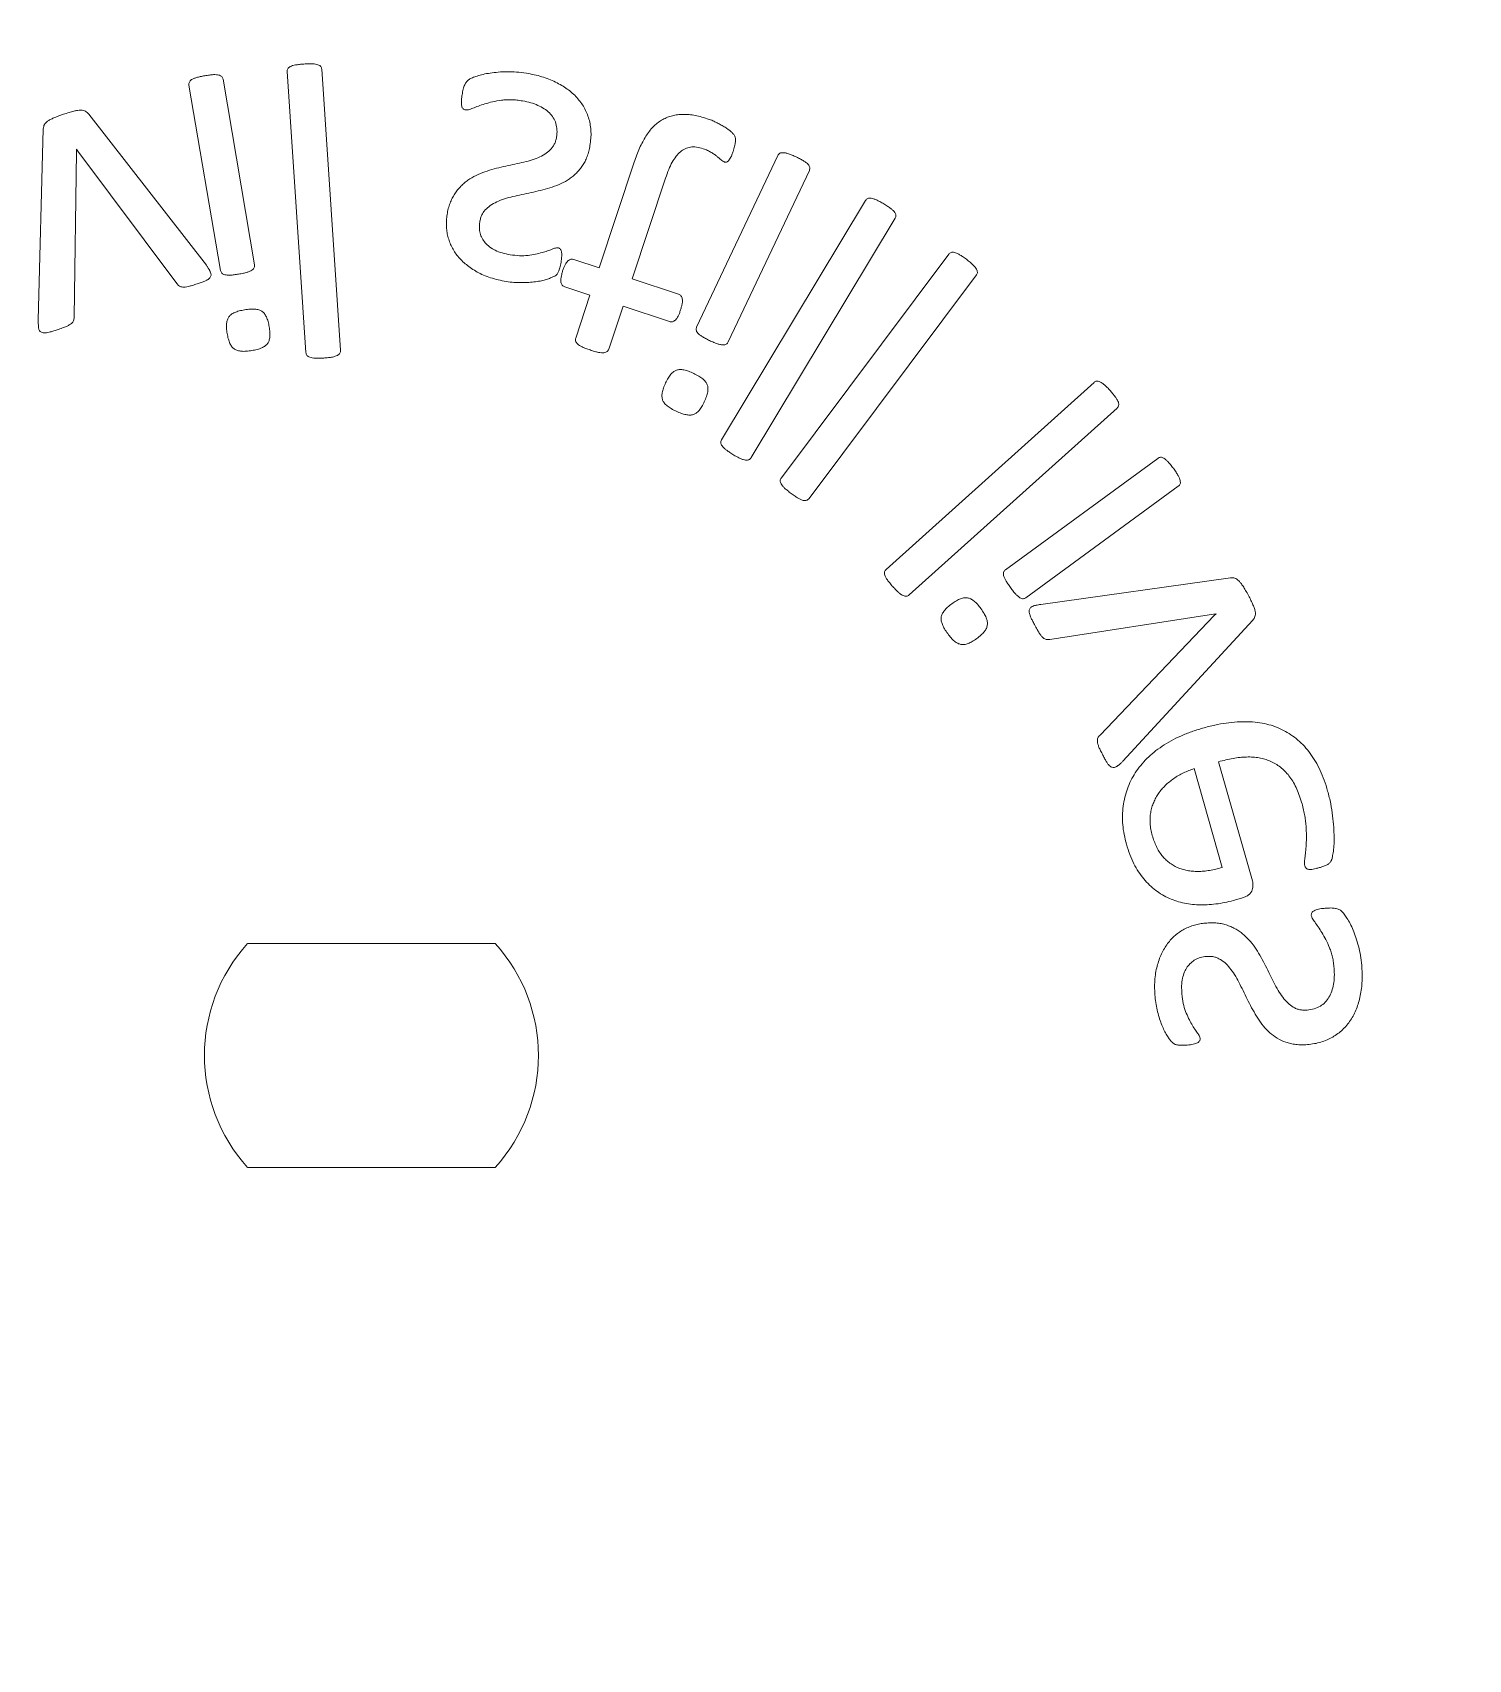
# Model space of a CAD drawing. Header units: inches. Extents: x 0 to 26.9, y 0 to 19.8.
# Drawn here: x 14.064 to 15.057, y 9.8 to 10.926 of the extents above; entities that cross this region are included whole.
import ezdxf

# ---------------------------------------------------------------- set-up
doc = ezdxf.new("R2010")
doc.units = ezdxf.units.IN
doc.header["$MEASUREMENT"] = 0

msp = doc.modelspace()

# ---------------------------------------------------------------- linework, layer by layer
at = {"color": 1, "linetype": 'Continuous', "lineweight": 15}
for p, q in [((14.2402, 10.8988), (14.2532, 10.7045)), ((14.2772, 10.7061), (14.2642, 10.9004)), ((14.1723, 10.8895), (14.1942, 10.7611)), ((14.2177, 10.7651), (14.1959, 10.8935)), ((14.1843, 10.7649), (14.1029, 10.8694)), ((14.0715, 10.8592), (14.068, 10.7267)), ((14.0929, 10.7289), (14.0944, 10.8433)), ((14.0944, 10.8433), (14.0944, 10.8452)), ((14.0944, 10.8452), (14.0953, 10.8437)), ((14.0953, 10.8437), (14.1639, 10.7522)), ((14.5797, 10.8407), (14.5235, 10.722)), ((14.4802, 10.836), (14.456, 10.763)), ((14.5453, 10.7117), (14.6015, 10.8304)), ((14.4789, 10.7555), (14.502, 10.8251)), ((14.6404, 10.8096), (14.5408, 10.6439)), ((14.5612, 10.6317), (14.6609, 10.7973)), ((14.6979, 10.7724), (14.5821, 10.6177)), ((14.456, 10.763), (14.4386, 10.7688)), ((14.4324, 10.7498), (14.4497, 10.744)), ((14.511, 10.7449), (14.4789, 10.7555)), ((14.6013, 10.6034), (14.717, 10.7581)), ((14.4497, 10.744), (14.4399, 10.7144)), ((14.4628, 10.7068), (14.4726, 10.7365)), ((14.4726, 10.7365), (14.5047, 10.7259)), ((14.7984, 10.6837), (14.6546, 10.5544)), ((14.6706, 10.5367), (14.8144, 10.666)), ((14.8426, 10.6312), (14.7371, 10.5541)), ((14.7513, 10.5348), (14.8567, 10.6119)), ((14.8929, 10.5485), (14.7616, 10.5301)), ((14.7679, 10.5059), (14.881, 10.5233)), ((14.8815, 10.5224), (14.8026, 10.4397)), ((14.8184, 10.4216), (14.9082, 10.5193)), ((14.881, 10.5233), (14.8828, 10.5236)), ((14.8828, 10.5236), (14.8815, 10.5224)), ((14.8676, 10.4165), (14.887, 10.3482)), ((14.908, 10.3388), (14.8845, 10.4213)), ((14.8963, 10.3257), (14.9005, 10.3269))]:
    msp.add_line(p, q, dxfattribs=at)
at = {"color": 7, "linetype": 'Continuous', "lineweight": 15}
for p, q in [((14.2129, 10.2956), (14.3842, 10.2956)), ((14.2129, 10.1406), (14.3842, 10.1406))]:
    msp.add_line(p, q, dxfattribs=at)
msp.add_circle((14.2985, 10.2181), 1.05, dxfattribs=at)
for start, end in [(137.856, 222.144), (317.856, 42.144)]:
    msp.add_arc((14.2985, 10.2181), 0.1155, start, end, dxfattribs=at)
at = {"color": 1, "linetype": 'Continuous', "lineweight": 15}
for points, knots in [([(14.1959, 10.8935), (14.1958, 10.8939), (14.1956, 10.8945), (14.195, 10.8954), (14.194, 10.896), (14.1928, 10.8965), (14.1911, 10.8967), (14.189, 10.8967), (14.1863, 10.8964), (14.1843, 10.8961), (14.1832, 10.8959)], [0, 0, 0, 0, 0.076287, 0.145816, 0.222042, 0.313003, 0.430302, 0.5788, 0.767372, 1, 1, 1, 1]), ([(14.2518, 10.904), (14.2508, 10.9039), (14.2488, 10.9038), (14.2462, 10.9034), (14.2441, 10.903), (14.2425, 10.9023), (14.2413, 10.9016), (14.2406, 10.9008), (14.2402, 10.8998), (14.2402, 10.8991), (14.2402, 10.8988)], [0, 0, 0, 0, 0.22723, 0.414412, 0.565251, 0.685811, 0.780527, 0.854417, 0.921777, 1, 1, 1, 1]), ([(14.2642, 10.9004), (14.2641, 10.9007), (14.264, 10.9014), (14.2635, 10.9023), (14.2627, 10.9031), (14.2614, 10.9036), (14.2598, 10.904), (14.2577, 10.9042), (14.255, 10.9042), (14.2529, 10.9041), (14.2518, 10.904)], [0, 0, 0, 0, 0.0761587, 0.1443989, 0.2198276, 0.3099603, 0.4283895, 0.5749686, 0.765214, 1, 1, 1, 1]), ([(14.4057, 10.8977), (14.4034, 10.898), (14.399, 10.8986), (14.3925, 10.8987), (14.3864, 10.8985), (14.3808, 10.8978), (14.376, 10.897), (14.3719, 10.8958), (14.3686, 10.8947), (14.3661, 10.8935), (14.3642, 10.8918), (14.3629, 10.8895), (14.3619, 10.8864), (14.3615, 10.8841), (14.3612, 10.8827)], [0, 0, 0, 0, 0.130322, 0.25572, 0.372858, 0.479527, 0.573779, 0.655437, 0.721579, 0.771601, 0.815054, 0.862956, 0.922171, 1, 1, 1, 1]), ([(14.4497, 10.8476), (14.4499, 10.8493), (14.4504, 10.8524), (14.4505, 10.8571), (14.45, 10.8616), (14.4491, 10.866), (14.4476, 10.87), (14.4458, 10.8739), (14.4434, 10.8775), (14.4407, 10.8808), (14.4375, 10.884), (14.434, 10.8868), (14.4301, 10.8893), (14.4258, 10.8916), (14.4212, 10.8936), (14.4163, 10.8953), (14.4111, 10.8967), (14.4075, 10.8973), (14.4057, 10.8977)], [0, 0, 0, 0, 0.065073, 0.127594, 0.187346, 0.24572, 0.303263, 0.359994, 0.416283, 0.473681, 0.532366, 0.592189, 0.653757, 0.718192, 0.785478, 0.854239, 0.926011, 1, 1, 1, 1]), ([(14.1832, 10.8959), (14.1822, 10.8957), (14.1803, 10.8954), (14.1778, 10.8947), (14.1757, 10.8941), (14.1742, 10.8933), (14.1731, 10.8925), (14.1725, 10.8916), (14.1722, 10.8906), (14.1723, 10.8899), (14.1723, 10.8895)], [0, 0, 0, 0, 0.227992, 0.413933, 0.565261, 0.684071, 0.778807, 0.851694, 0.922792, 1, 1, 1, 1]), ([(14.3612, 10.8827), (14.3611, 10.8819), (14.3609, 10.8803), (14.3608, 10.8782), (14.3607, 10.8764), (14.3609, 10.875), (14.3613, 10.8738), (14.3619, 10.873), (14.3627, 10.8725), (14.3633, 10.8723), (14.3636, 10.8723)], [0, 0, 0, 0, 0.218318, 0.398639, 0.54427, 0.662659, 0.75839, 0.841868, 0.920144, 1, 1, 1, 1]), ([(14.3636, 10.8723), (14.3639, 10.8723), (14.3646, 10.8722), (14.3658, 10.8724), (14.3672, 10.8729), (14.3694, 10.8737), (14.3727, 10.8751), (14.3772, 10.8765), (14.3825, 10.878), (14.3875, 10.8789), (14.3919, 10.8793), (14.3954, 10.8794), (14.3992, 10.8791), (14.4017, 10.8787), (14.4031, 10.8785)], [0, 0, 0, 0, 0.022231, 0.051292, 0.086442, 0.128843, 0.229313, 0.34792, 0.483754, 0.637637, 0.720552, 0.808786, 0.901236, 1, 1, 1, 1]), ([(14.4031, 10.8785), (14.405, 10.8782), (14.4086, 10.8774), (14.4136, 10.8756), (14.418, 10.8733), (14.4217, 10.8704), (14.4245, 10.8669), (14.4263, 10.8629), (14.4271, 10.8582), (14.4268, 10.8551), (14.4266, 10.8534)], [0, 0, 0, 0, 0.14926, 0.286675, 0.412527, 0.530652, 0.642216, 0.753499, 0.870476, 1, 1, 1, 1]), ([(14.0855, 10.8693), (14.0843, 10.8689), (14.082, 10.8681), (14.0789, 10.8668), (14.0765, 10.8657), (14.0746, 10.8645), (14.0732, 10.8634), (14.0722, 10.8621), (14.0717, 10.8607), (14.0716, 10.8597), (14.0715, 10.8592)], [0, 0, 0, 0, 0.218642, 0.394836, 0.54009, 0.657635, 0.753972, 0.835488, 0.915474, 1, 1, 1, 1]), ([(14.1029, 10.8694), (14.1025, 10.8698), (14.1019, 10.8706), (14.1006, 10.8715), (14.0991, 10.872), (14.0973, 10.8721), (14.095, 10.872), (14.0924, 10.8713), (14.0891, 10.8704), (14.0868, 10.8697), (14.0855, 10.8693)], [0, 0, 0, 0, 0.086313, 0.164069, 0.245772, 0.341116, 0.460845, 0.6052, 0.78437, 1, 1, 1, 1]), ([(14.5307, 10.8662), (14.5291, 10.8667), (14.5261, 10.8676), (14.5216, 10.8687), (14.5173, 10.8691), (14.5132, 10.8692), (14.5094, 10.8689), (14.5058, 10.8681), (14.5024, 10.8669), (14.4992, 10.8652), (14.4961, 10.8631), (14.4933, 10.8606), (14.4907, 10.8575), (14.4883, 10.854), (14.4861, 10.8501), (14.4839, 10.8458), (14.482, 10.841), (14.4808, 10.8377), (14.4802, 10.836)], [0, 0, 0, 0, 0.072872, 0.140267, 0.203211, 0.262201, 0.318216, 0.372024, 0.425373, 0.478013, 0.531437, 0.586905, 0.645285, 0.707323, 0.772935, 0.843678, 0.919334, 1, 1, 1, 1]), ([(14.5487, 10.8436), (14.5491, 10.8448), (14.5498, 10.847), (14.5503, 10.8499), (14.5504, 10.8523), (14.5499, 10.8542), (14.5487, 10.8559), (14.5471, 10.8574), (14.545, 10.8591), (14.5425, 10.8607), (14.5398, 10.8622), (14.5369, 10.8637), (14.5339, 10.8651), (14.5318, 10.8659), (14.5307, 10.8662)], [0, 0, 0, 0, 0.113045, 0.200349, 0.268738, 0.321561, 0.375633, 0.444021, 0.52322, 0.610216, 0.704062, 0.801181, 0.900275, 1, 1, 1, 1]), ([(14.4266, 10.8534), (14.4264, 10.8525), (14.426, 10.8508), (14.4251, 10.8485), (14.4238, 10.8464), (14.4217, 10.844), (14.4184, 10.8414), (14.4136, 10.839), (14.4083, 10.8372), (14.4024, 10.8357), (14.3962, 10.8345), (14.3898, 10.8331), (14.3834, 10.8315), (14.377, 10.8295), (14.3709, 10.8271), (14.3661, 10.8243), (14.3627, 10.8217), (14.3603, 10.8195), (14.3581, 10.8169), (14.3561, 10.8142), (14.3543, 10.8111), (14.3528, 10.8077), (14.3516, 10.8039), (14.3511, 10.8012), (14.3509, 10.7998)], [0, 0, 0, 0, 0.026867, 0.051917, 0.075777, 0.099566, 0.148497, 0.201268, 0.257787, 0.318561, 0.382178, 0.447792, 0.514914, 0.581603, 0.647944, 0.712787, 0.745445, 0.777872, 0.811352, 0.845317, 0.880507, 0.917723, 0.957414, 1, 1, 1, 1]), ([(14.3734, 10.7947), (14.3736, 10.7956), (14.374, 10.7974), (14.3749, 10.7998), (14.3762, 10.8019), (14.3784, 10.8044), (14.3818, 10.8069), (14.3865, 10.8094), (14.392, 10.8113), (14.3979, 10.8127), (14.4042, 10.814), (14.4107, 10.8154), (14.4172, 10.817), (14.4236, 10.8188), (14.4298, 10.8212), (14.4346, 10.8238), (14.438, 10.8264), (14.4404, 10.8286), (14.4426, 10.831), (14.4446, 10.8337), (14.4464, 10.8367), (14.4478, 10.84), (14.449, 10.8437), (14.4495, 10.8463), (14.4497, 10.8476)], [0, 0, 0, 0, 0.027704, 0.0531468, 0.0779238, 0.1016945, 0.1511829, 0.2042239, 0.2615709, 0.3236164, 0.3883648, 0.4546652, 0.5215027, 0.5889406, 0.6556028, 0.7203139, 0.752233, 0.7842568, 0.8170797, 0.8501983, 0.8845152, 0.9208435, 0.9592109, 1, 1, 1, 1]), ([(14.502, 10.8251), (14.5027, 10.8271), (14.504, 10.8309), (14.5064, 10.836), (14.5091, 10.8401), (14.512, 10.8433), (14.5154, 10.8456), (14.5193, 10.8467), (14.5236, 10.8467), (14.5265, 10.8458), (14.5281, 10.8454)], [0, 0, 0, 0, 0.1681095, 0.3162348, 0.444943, 0.5569878, 0.6598965, 0.7620482, 0.8726052, 1, 1, 1, 1]), ([(14.5281, 10.8454), (14.5291, 10.845), (14.531, 10.8444), (14.5335, 10.8429), (14.5357, 10.8415), (14.5375, 10.8401), (14.5391, 10.8389), (14.5404, 10.8377), (14.5415, 10.8367), (14.5424, 10.8364), (14.5428, 10.8362)], [0, 0, 0, 0, 0.182451, 0.34721, 0.495948, 0.627041, 0.7434, 0.842616, 0.92675, 1, 1, 1, 1]), ([(14.5428, 10.8362), (14.543, 10.8362), (14.5435, 10.836), (14.5442, 10.8361), (14.5449, 10.8365), (14.5457, 10.8372), (14.5463, 10.8382), (14.5472, 10.8396), (14.548, 10.8414), (14.5485, 10.8428), (14.5487, 10.8436)], [0, 0, 0, 0, 0.068545, 0.139064, 0.21314, 0.305735, 0.425895, 0.575888, 0.766778, 1, 1, 1, 1]), ([(14.5924, 10.8397), (14.5914, 10.8401), (14.5897, 10.841), (14.5872, 10.8419), (14.5851, 10.8425), (14.5834, 10.8427), (14.5821, 10.8427), (14.581, 10.8423), (14.5802, 10.8416), (14.5799, 10.841), (14.5797, 10.8407)], [0, 0, 0, 0, 0.228484, 0.416324, 0.565697, 0.686915, 0.778693, 0.852243, 0.922606, 1, 1, 1, 1]), ([(14.6015, 10.8304), (14.6016, 10.8307), (14.6019, 10.8314), (14.6019, 10.8325), (14.6014, 10.8335), (14.6006, 10.8346), (14.5994, 10.8358), (14.5975, 10.837), (14.5952, 10.8383), (14.5934, 10.8392), (14.5924, 10.8397)], [0, 0, 0, 0, 0.077279, 0.14624, 0.222745, 0.313671, 0.432578, 0.580885, 0.76848, 1, 1, 1, 1]), ([(14.6529, 10.8073), (14.652, 10.8078), (14.6504, 10.8088), (14.648, 10.81), (14.646, 10.8108), (14.6443, 10.8112), (14.643, 10.8114), (14.6419, 10.811), (14.641, 10.8104), (14.6406, 10.8099), (14.6404, 10.8096)], [0, 0, 0, 0, 0.229063, 0.413897, 0.564051, 0.685907, 0.779614, 0.854864, 0.923017, 1, 1, 1, 1]), ([(14.6609, 10.7973), (14.661, 10.7976), (14.6614, 10.7982), (14.6614, 10.7993), (14.6612, 10.8004), (14.6605, 10.8015), (14.6594, 10.8028), (14.6577, 10.8041), (14.6556, 10.8057), (14.6539, 10.8067), (14.6529, 10.8073)], [0, 0, 0, 0, 0.076588, 0.145431, 0.224964, 0.313859, 0.430513, 0.57899, 0.766691, 1, 1, 1, 1]), ([(14.3509, 10.7998), (14.3507, 10.7985), (14.3504, 10.796), (14.3503, 10.7922), (14.3506, 10.7884), (14.3514, 10.7846), (14.3525, 10.781), (14.354, 10.7775), (14.3559, 10.7741), (14.3583, 10.7709), (14.361, 10.7679), (14.3642, 10.7651), (14.3678, 10.7625), (14.3717, 10.76), (14.3761, 10.7579), (14.381, 10.7561), (14.3863, 10.7546), (14.3899, 10.7539), (14.3919, 10.7536)], [0, 0, 0, 0, 0.0553782, 0.109656, 0.1645291, 0.2196798, 0.2749111, 0.3295016, 0.3854322, 0.442543, 0.5010124, 0.5617653, 0.6256853, 0.692666, 0.7628579, 0.8375241, 0.916001, 1, 1, 1, 1]), ([(14.3946, 10.7721), (14.3927, 10.7724), (14.3891, 10.7731), (14.3843, 10.775), (14.3803, 10.7773), (14.3772, 10.7801), (14.3749, 10.7834), (14.3736, 10.787), (14.373, 10.7908), (14.3733, 10.7934), (14.3734, 10.7947)], [0, 0, 0, 0, 0.164857, 0.311679, 0.442718, 0.560247, 0.670208, 0.777063, 0.887877, 1, 1, 1, 1]), ([(14.4275, 10.7768), (14.4269, 10.7768), (14.4255, 10.7768), (14.4232, 10.7757), (14.4202, 10.7746), (14.4164, 10.7735), (14.4119, 10.7724), (14.4067, 10.7715), (14.4008, 10.7712), (14.3967, 10.7718), (14.3946, 10.7721)], [0, 0, 0, 0, 0.0487272, 0.1234739, 0.2208022, 0.3390633, 0.4764682, 0.6327362, 0.8069271, 1, 1, 1, 1]), ([(14.4297, 10.7669), (14.4298, 10.7677), (14.43, 10.7691), (14.4302, 10.7711), (14.4302, 10.7728), (14.43, 10.7742), (14.4296, 10.7753), (14.4291, 10.7761), (14.4283, 10.7767), (14.4278, 10.7768), (14.4275, 10.7768)], [0, 0, 0, 0, 0.208415, 0.383042, 0.534041, 0.659752, 0.763781, 0.846181, 0.922898, 1, 1, 1, 1]), ([(14.7101, 10.7689), (14.7092, 10.7695), (14.7077, 10.7707), (14.7054, 10.772), (14.7035, 10.7731), (14.7019, 10.7736), (14.7006, 10.7739), (14.6995, 10.7737), (14.6985, 10.7732), (14.6981, 10.7727), (14.6979, 10.7724)], [0, 0, 0, 0, 0.230044, 0.417235, 0.567277, 0.686685, 0.77883, 0.856255, 0.925628, 1, 1, 1, 1]), ([(14.1873, 10.7594), (14.1872, 10.7596), (14.1871, 10.76), (14.1869, 10.7606), (14.1866, 10.7612), (14.1862, 10.7619), (14.1858, 10.7625), (14.1854, 10.7633), (14.1848, 10.764), (14.1845, 10.7646), (14.1843, 10.7649)], [0, 0, 0, 0, 0.1006265, 0.2012529, 0.3137567, 0.4251941, 0.5497849, 0.6886954, 0.8408956, 1, 1, 1, 1]), ([(14.1942, 10.7611), (14.1943, 10.7608), (14.1944, 10.7601), (14.195, 10.7593), (14.1959, 10.7585), (14.1972, 10.7581), (14.1989, 10.758), (14.2011, 10.7579), (14.2037, 10.7582), (14.2056, 10.7585), (14.2066, 10.7586)], [0, 0, 0, 0, 0.070951, 0.140482, 0.2166, 0.31527, 0.435188, 0.586328, 0.773946, 1, 1, 1, 1]), ([(14.2066, 10.7586), (14.2077, 10.7588), (14.2097, 10.7592), (14.2123, 10.7598), (14.2142, 10.7606), (14.2158, 10.7613), (14.2168, 10.7622), (14.2175, 10.7631), (14.2178, 10.7641), (14.2177, 10.7648), (14.2177, 10.7651)], [0, 0, 0, 0, 0.235318, 0.42287, 0.569991, 0.68744, 0.779626, 0.858707, 0.929254, 1, 1, 1, 1]), ([(14.3919, 10.7536), (14.3936, 10.7533), (14.3971, 10.7528), (14.4023, 10.7527), (14.4073, 10.7529), (14.4119, 10.7533), (14.416, 10.754), (14.4195, 10.7548), (14.4223, 10.7559), (14.4244, 10.7568), (14.4259, 10.7577), (14.427, 10.7585), (14.4275, 10.7595), (14.428, 10.7605), (14.4284, 10.7617), (14.4289, 10.7631), (14.4294, 10.7649), (14.4296, 10.7662), (14.4297, 10.7669)], [0, 0, 0, 0, 0.117201, 0.234884, 0.347466, 0.450179, 0.54259, 0.622678, 0.689279, 0.740027, 0.777366, 0.804427, 0.827154, 0.851229, 0.878957, 0.911466, 0.951727, 1, 1, 1, 1]), ([(14.4386, 10.7688), (14.4379, 10.7689), (14.4364, 10.7692), (14.4346, 10.768), (14.4334, 10.7666), (14.4325, 10.7651), (14.4316, 10.7631), (14.4311, 10.7617), (14.4308, 10.7609)], [0, 0, 0, 0, 0.168064, 0.36021, 0.481143, 0.626798, 0.797051, 1, 1, 1, 1]), ([(14.717, 10.7581), (14.7172, 10.7584), (14.7176, 10.759), (14.7178, 10.76), (14.7175, 10.7611), (14.717, 10.7623), (14.716, 10.7637), (14.7145, 10.7652), (14.7125, 10.767), (14.711, 10.7682), (14.7101, 10.7689)], [0, 0, 0, 0, 0.076203, 0.145025, 0.222523, 0.312624, 0.429419, 0.578082, 0.766005, 1, 1, 1, 1]), ([(14.1639, 10.7522), (14.1641, 10.7519), (14.1646, 10.7512), (14.1656, 10.7504), (14.1667, 10.7498), (14.1681, 10.7497), (14.1699, 10.7497), (14.1721, 10.7501), (14.1748, 10.7509), (14.1768, 10.7516), (14.178, 10.7519)], [0, 0, 0, 0, 0.084604, 0.163221, 0.240152, 0.331831, 0.441284, 0.586241, 0.767354, 1, 1, 1, 1]), ([(14.178, 10.7519), (14.1789, 10.7523), (14.1807, 10.7529), (14.183, 10.7537), (14.1849, 10.7545), (14.1862, 10.7554), (14.187, 10.7564), (14.1875, 10.7574), (14.1876, 10.7584), (14.1874, 10.7591), (14.1873, 10.7594)], [0, 0, 0, 0, 0.229104, 0.41659, 0.561166, 0.677055, 0.769966, 0.846281, 0.919264, 1, 1, 1, 1]), ([(14.4308, 10.7609), (14.4306, 10.7601), (14.4301, 10.7586), (14.4297, 10.7565), (14.4295, 10.7547), (14.4296, 10.7532), (14.4299, 10.7519), (14.4305, 10.7509), (14.4314, 10.7502), (14.4321, 10.7499), (14.4324, 10.7498)], [0, 0, 0, 0, 0.203605, 0.375112, 0.51666, 0.635912, 0.735913, 0.823677, 0.909345, 1, 1, 1, 1]), ([(14.5124, 10.7339), (14.5126, 10.7347), (14.513, 10.7362), (14.5136, 10.7382), (14.5137, 10.74), (14.5136, 10.7418), (14.5129, 10.7438), (14.5116, 10.7445), (14.511, 10.7449)], [0, 0, 0, 0, 0.200738, 0.37524, 0.518745, 0.639436, 0.8333, 1, 1, 1, 1]), ([(14.0811, 10.7201), (14.0823, 10.7205), (14.0844, 10.7213), (14.0873, 10.7223), (14.0893, 10.7234), (14.0909, 10.7243), (14.0919, 10.7253), (14.0925, 10.7264), (14.0927, 10.7276), (14.0928, 10.7285), (14.0929, 10.7289)], [0, 0, 0, 0, 0.241642, 0.430242, 0.571028, 0.68262, 0.768458, 0.840229, 0.91542, 1, 1, 1, 1]), ([(14.2107, 10.734), (14.2094, 10.7337), (14.2071, 10.7333), (14.204, 10.7322), (14.2015, 10.7309), (14.1998, 10.7292), (14.1987, 10.727), (14.1982, 10.7243), (14.1981, 10.7211), (14.1985, 10.7188), (14.1987, 10.7175)], [0, 0, 0, 0, 0.161012, 0.297479, 0.408769, 0.504334, 0.598317, 0.709477, 0.841867, 1, 1, 1, 1]), ([(14.2278, 10.7222), (14.2276, 10.7235), (14.2271, 10.7258), (14.226, 10.7289), (14.2246, 10.7313), (14.2229, 10.7331), (14.2205, 10.7341), (14.2178, 10.7345), (14.2144, 10.7345), (14.212, 10.7341), (14.2107, 10.734)], [0, 0, 0, 0, 0.157409, 0.290997, 0.400617, 0.494938, 0.590642, 0.704002, 0.837959, 1, 1, 1, 1]), ([(14.5047, 10.7259), (14.505, 10.7258), (14.5057, 10.7256), (14.5068, 10.7256), (14.5078, 10.7261), (14.5089, 10.7269), (14.5098, 10.7281), (14.5108, 10.7296), (14.5116, 10.7316), (14.5121, 10.7331), (14.5124, 10.7339)], [0, 0, 0, 0, 0.086733, 0.167764, 0.256136, 0.356843, 0.481533, 0.623996, 0.794297, 1, 1, 1, 1]), ([(14.068, 10.7267), (14.068, 10.7262), (14.068, 10.7251), (14.0681, 10.7236), (14.0681, 10.7225), (14.0682, 10.7216), (14.0683, 10.7209), (14.0685, 10.7206), (14.0685, 10.7204)], [0, 0, 0, 0, 0.267568, 0.502965, 0.689403, 0.823316, 0.920529, 1, 1, 1, 1]), ([(14.0685, 10.7204), (14.0687, 10.7201), (14.0689, 10.7194), (14.0697, 10.7186), (14.0707, 10.7181), (14.0721, 10.7179), (14.0738, 10.718), (14.0758, 10.7185), (14.0783, 10.7192), (14.0801, 10.7198), (14.0811, 10.7201)], [0, 0, 0, 0, 0.0783771, 0.1532522, 0.2321776, 0.3284934, 0.4469826, 0.5966049, 0.7777765, 1, 1, 1, 1]), ([(14.1987, 10.7175), (14.1989, 10.7163), (14.1994, 10.7139), (14.2005, 10.7108), (14.2018, 10.7084), (14.2036, 10.7066), (14.206, 10.7057), (14.2087, 10.7052), (14.2121, 10.7052), (14.2145, 10.7056), (14.2158, 10.7058)], [0, 0, 0, 0, 0.159122, 0.290755, 0.401929, 0.496908, 0.591252, 0.704443, 0.838201, 1, 1, 1, 1]), ([(14.2158, 10.7058), (14.2171, 10.706), (14.2194, 10.7065), (14.2225, 10.7075), (14.2249, 10.7089), (14.2268, 10.7105), (14.2278, 10.7127), (14.2283, 10.7154), (14.2283, 10.7186), (14.228, 10.7209), (14.2278, 10.7222)], [0, 0, 0, 0, 0.160677, 0.296848, 0.409997, 0.504603, 0.59839, 0.708403, 0.842196, 1, 1, 1, 1]), ([(14.5235, 10.722), (14.5234, 10.7217), (14.5232, 10.721), (14.5231, 10.72), (14.5235, 10.7189), (14.5243, 10.7178), (14.5256, 10.7166), (14.5273, 10.7154), (14.5297, 10.7141), (14.5314, 10.7132), (14.5324, 10.7127)], [0, 0, 0, 0, 0.06875, 0.142428, 0.217988, 0.313271, 0.433561, 0.585699, 0.772619, 1, 1, 1, 1]), ([(14.2655, 10.7006), (14.2666, 10.7007), (14.2686, 10.7008), (14.2713, 10.7012), (14.2733, 10.7017), (14.2749, 10.7023), (14.2761, 10.7031), (14.2768, 10.7039), (14.2772, 10.705), (14.2772, 10.7057), (14.2772, 10.7061)], [0, 0, 0, 0, 0.2323003, 0.4191198, 0.5645178, 0.6792428, 0.7708743, 0.8476866, 0.9231877, 1, 1, 1, 1]), ([(14.4399, 10.7144), (14.4398, 10.7141), (14.4397, 10.7134), (14.4397, 10.7124), (14.4403, 10.7113), (14.4412, 10.7102), (14.4426, 10.7092), (14.4445, 10.7081), (14.447, 10.7072), (14.4488, 10.7065), (14.4498, 10.7062)], [0, 0, 0, 0, 0.067953, 0.14114, 0.217296, 0.314589, 0.436147, 0.586167, 0.774115, 1, 1, 1, 1]), ([(14.4498, 10.7062), (14.4509, 10.7058), (14.4528, 10.7052), (14.4554, 10.7045), (14.4575, 10.7042), (14.4592, 10.7042), (14.4606, 10.7046), (14.4617, 10.7051), (14.4624, 10.7059), (14.4626, 10.7065), (14.4628, 10.7068)], [0, 0, 0, 0, 0.230542, 0.417617, 0.566572, 0.685159, 0.779658, 0.859516, 0.932363, 1, 1, 1, 1]), ([(14.5324, 10.7127), (14.5334, 10.7123), (14.5352, 10.7114), (14.5377, 10.7104), (14.5398, 10.7099), (14.5415, 10.7096), (14.5428, 10.7097), (14.5439, 10.7101), (14.5448, 10.7108), (14.5451, 10.7114), (14.5453, 10.7117)], [0, 0, 0, 0, 0.232918, 0.421457, 0.571059, 0.686757, 0.78082, 0.857422, 0.930094, 1, 1, 1, 1]), ([(14.2532, 10.7045), (14.2533, 10.7041), (14.2534, 10.7034), (14.2539, 10.7024), (14.2547, 10.7016), (14.256, 10.701), (14.2577, 10.7007), (14.2598, 10.7004), (14.2625, 10.7004), (14.2644, 10.7006), (14.2655, 10.7006)], [0, 0, 0, 0, 0.078519, 0.152005, 0.227448, 0.321192, 0.440573, 0.589882, 0.775956, 1, 1, 1, 1]), ([(14.502, 10.6834), (14.5015, 10.6822), (14.5005, 10.68), (14.4996, 10.6768), (14.4994, 10.674), (14.4998, 10.6715), (14.5011, 10.6693), (14.5032, 10.6674), (14.506, 10.6654), (14.5082, 10.6643), (14.5094, 10.6638)], [0, 0, 0, 0, 0.155957, 0.289495, 0.399256, 0.494411, 0.589837, 0.703794, 0.839095, 1, 1, 1, 1]), ([(14.5215, 10.69), (14.5203, 10.6905), (14.5181, 10.6914), (14.5149, 10.6925), (14.5121, 10.6927), (14.5096, 10.6924), (14.5075, 10.6912), (14.5055, 10.6893), (14.5036, 10.6866), (14.5026, 10.6845), (14.502, 10.6834)], [0, 0, 0, 0, 0.161157, 0.2965, 0.409449, 0.504092, 0.598402, 0.708643, 0.842489, 1, 1, 1, 1]), ([(14.5288, 10.6704), (14.5293, 10.6716), (14.5303, 10.6738), (14.5312, 10.677), (14.5314, 10.6798), (14.531, 10.6822), (14.5296, 10.6844), (14.5276, 10.6864), (14.5248, 10.6883), (14.5226, 10.6894), (14.5215, 10.69)], [0, 0, 0, 0, 0.158399, 0.292007, 0.401824, 0.496211, 0.591687, 0.70553, 0.839683, 1, 1, 1, 1]), ([(14.8097, 10.6779), (14.809, 10.6787), (14.8077, 10.6801), (14.8058, 10.6819), (14.8041, 10.6833), (14.8026, 10.6841), (14.8014, 10.6847), (14.8002, 10.6847), (14.7992, 10.6844), (14.7987, 10.6839), (14.7984, 10.6837)], [0, 0, 0, 0, 0.226635, 0.415304, 0.564483, 0.685535, 0.777205, 0.854269, 0.92166, 1, 1, 1, 1]), ([(14.8144, 10.666), (14.8146, 10.6663), (14.8151, 10.6668), (14.8155, 10.6677), (14.8156, 10.6689), (14.8152, 10.6702), (14.8145, 10.6717), (14.8133, 10.6735), (14.8117, 10.6756), (14.8104, 10.6771), (14.8097, 10.6779)], [0, 0, 0, 0, 0.07724, 0.1478939, 0.2244641, 0.3154551, 0.4319901, 0.5820726, 0.7704526, 1, 1, 1, 1]), ([(14.5094, 10.6638), (14.5106, 10.6632), (14.5127, 10.6623), (14.5159, 10.6614), (14.5187, 10.661), (14.5212, 10.6614), (14.5234, 10.6625), (14.5253, 10.6645), (14.5272, 10.6671), (14.5282, 10.6692), (14.5288, 10.6704)], [0, 0, 0, 0, 0.161561, 0.296799, 0.410004, 0.504884, 0.59943, 0.710076, 0.842094, 1, 1, 1, 1]), ([(14.5408, 10.6439), (14.5406, 10.6436), (14.5403, 10.643), (14.5401, 10.6419), (14.5404, 10.6408), (14.5411, 10.6396), (14.5423, 10.6384), (14.5439, 10.637), (14.546, 10.6355), (14.5477, 10.6344), (14.5486, 10.6339)], [0, 0, 0, 0, 0.076394, 0.148512, 0.224906, 0.319684, 0.439756, 0.589613, 0.774101, 1, 1, 1, 1]), ([(14.5486, 10.6339), (14.5495, 10.6333), (14.5512, 10.6323), (14.5536, 10.6311), (14.5556, 10.6303), (14.5572, 10.6299), (14.5586, 10.6299), (14.5597, 10.6302), (14.5606, 10.6308), (14.561, 10.6314), (14.5612, 10.6317)], [0, 0, 0, 0, 0.23441, 0.422338, 0.569255, 0.686043, 0.776114, 0.850891, 0.924666, 1, 1, 1, 1]), ([(14.8533, 10.6243), (14.8526, 10.6251), (14.8515, 10.6267), (14.8497, 10.6287), (14.8482, 10.6302), (14.8468, 10.6312), (14.8456, 10.6319), (14.8445, 10.632), (14.8435, 10.6318), (14.8429, 10.6314), (14.8426, 10.6312)], [0, 0, 0, 0, 0.22827, 0.413435, 0.563897, 0.683847, 0.779889, 0.854871, 0.922021, 1, 1, 1, 1]), ([(14.5821, 10.6177), (14.5819, 10.6174), (14.5815, 10.6168), (14.5812, 10.6158), (14.5814, 10.6146), (14.582, 10.6134), (14.583, 10.612), (14.5844, 10.6104), (14.5865, 10.6088), (14.588, 10.6075), (14.5889, 10.6069)], [0, 0, 0, 0, 0.07571, 0.147033, 0.221435, 0.317016, 0.436939, 0.586026, 0.77178, 1, 1, 1, 1]), ([(14.8567, 10.6119), (14.857, 10.6121), (14.8576, 10.6126), (14.8581, 10.6135), (14.8582, 10.6147), (14.858, 10.616), (14.8575, 10.6176), (14.8565, 10.6195), (14.8551, 10.6217), (14.8539, 10.6234), (14.8533, 10.6243)], [0, 0, 0, 0, 0.0765242, 0.1478124, 0.2221109, 0.3136185, 0.4296974, 0.5787017, 0.7648492, 1, 1, 1, 1]), ([(14.5889, 10.6069), (14.5898, 10.6062), (14.5914, 10.6051), (14.5936, 10.6036), (14.5955, 10.6027), (14.5971, 10.6021), (14.5984, 10.6019), (14.5996, 10.6021), (14.6005, 10.6026), (14.601, 10.6031), (14.6013, 10.6034)], [0, 0, 0, 0, 0.232085, 0.417709, 0.56642, 0.682172, 0.773778, 0.850451, 0.925101, 1, 1, 1, 1]), ([(14.6546, 10.5544), (14.6544, 10.5542), (14.6539, 10.5537), (14.6534, 10.5527), (14.6533, 10.5516), (14.6536, 10.5502), (14.6544, 10.5487), (14.6555, 10.5469), (14.6572, 10.5448), (14.6584, 10.5433), (14.6591, 10.5425)], [0, 0, 0, 0, 0.0787435, 0.1501715, 0.2234015, 0.3198905, 0.4376308, 0.5877635, 0.7733638, 1, 1, 1, 1]), ([(14.7371, 10.5541), (14.7369, 10.5539), (14.7364, 10.5534), (14.7358, 10.5526), (14.7356, 10.5514), (14.7358, 10.5501), (14.7364, 10.5484), (14.7374, 10.5465), (14.7388, 10.5443), (14.7399, 10.5427), (14.7405, 10.5419)], [0, 0, 0, 0, 0.070223, 0.140378, 0.217842, 0.312816, 0.434055, 0.584175, 0.771716, 1, 1, 1, 1]), ([(14.9052, 10.5363), (14.9046, 10.5375), (14.9034, 10.5397), (14.9016, 10.5425), (14.9001, 10.5447), (14.8987, 10.5463), (14.8973, 10.5476), (14.8958, 10.5483), (14.8944, 10.5486), (14.8934, 10.5485), (14.8929, 10.5485)], [0, 0, 0, 0, 0.218344, 0.397104, 0.541892, 0.660306, 0.754664, 0.84033, 0.919233, 1, 1, 1, 1]), ([(14.6591, 10.5425), (14.6599, 10.5417), (14.6612, 10.5403), (14.6631, 10.5384), (14.6648, 10.5371), (14.6662, 10.5362), (14.6675, 10.5358), (14.6687, 10.5357), (14.6697, 10.5361), (14.6703, 10.5365), (14.6706, 10.5367)], [0, 0, 0, 0, 0.231005, 0.415392, 0.565677, 0.678739, 0.77182, 0.848124, 0.924428, 1, 1, 1, 1]), ([(14.7405, 10.5419), (14.7412, 10.541), (14.7424, 10.5394), (14.7441, 10.5373), (14.7457, 10.5359), (14.747, 10.5348), (14.7482, 10.5342), (14.7494, 10.534), (14.7504, 10.5343), (14.751, 10.5346), (14.7513, 10.5348)], [0, 0, 0, 0, 0.234132, 0.420164, 0.568712, 0.685331, 0.780224, 0.857364, 0.931058, 1, 1, 1, 1]), ([(14.9082, 10.5193), (14.9086, 10.5197), (14.9092, 10.5204), (14.9098, 10.5218), (14.9102, 10.5234), (14.9099, 10.5253), (14.9094, 10.5274), (14.9083, 10.53), (14.9069, 10.533), (14.9058, 10.5352), (14.9052, 10.5363)], [0, 0, 0, 0, 0.0860151, 0.1638753, 0.2449564, 0.3421483, 0.4605141, 0.6060199, 0.7839778, 1, 1, 1, 1]), ([(14.7001, 10.5306), (14.699, 10.5298), (14.6971, 10.5284), (14.6949, 10.5259), (14.6932, 10.5236), (14.6925, 10.5212), (14.6926, 10.5187), (14.6935, 10.516), (14.695, 10.513), (14.6964, 10.511), (14.6972, 10.5099)], [0, 0, 0, 0, 0.157794, 0.29094, 0.401794, 0.49634, 0.591017, 0.703176, 0.838151, 1, 1, 1, 1]), ([(14.7202, 10.5272), (14.7194, 10.5282), (14.718, 10.5301), (14.7156, 10.5324), (14.7133, 10.534), (14.711, 10.5348), (14.7085, 10.5348), (14.7059, 10.5341), (14.703, 10.5326), (14.7011, 10.5313), (14.7001, 10.5306)], [0, 0, 0, 0, 0.161162, 0.296302, 0.408302, 0.504867, 0.5982, 0.708314, 0.841115, 1, 1, 1, 1]), ([(14.7173, 10.5065), (14.7183, 10.5073), (14.7202, 10.5088), (14.7225, 10.5111), (14.724, 10.5134), (14.7247, 10.5158), (14.7247, 10.5184), (14.7238, 10.5211), (14.7223, 10.5241), (14.7209, 10.5261), (14.7202, 10.5272)], [0, 0, 0, 0, 0.156982, 0.289426, 0.39993, 0.494569, 0.590432, 0.704154, 0.837993, 1, 1, 1, 1]), ([(14.7555, 10.5286), (14.7552, 10.5284), (14.7545, 10.528), (14.7538, 10.5272), (14.7535, 10.526), (14.7536, 10.5246), (14.754, 10.523), (14.7547, 10.521), (14.7559, 10.5187), (14.7567, 10.5171), (14.7572, 10.5162)], [0, 0, 0, 0, 0.079288, 0.153785, 0.232041, 0.32986, 0.450341, 0.597071, 0.778552, 1, 1, 1, 1]), ([(14.7616, 10.5301), (14.761, 10.5301), (14.76, 10.5299), (14.7585, 10.5296), (14.7574, 10.5293), (14.7565, 10.5291), (14.756, 10.5288), (14.7556, 10.5286), (14.7555, 10.5286)], [0, 0, 0, 0, 0.27343, 0.508496, 0.691007, 0.826666, 0.920898, 1, 1, 1, 1]), ([(14.7572, 10.5162), (14.7578, 10.515), (14.7589, 10.513), (14.7604, 10.5104), (14.7617, 10.5085), (14.763, 10.5071), (14.7642, 10.5063), (14.7653, 10.5059), (14.7666, 10.5059), (14.7674, 10.5059), (14.7679, 10.5059)], [0, 0, 0, 0, 0.239827, 0.427666, 0.571594, 0.682075, 0.768786, 0.8391, 0.914353, 1, 1, 1, 1]), ([(14.6972, 10.5099), (14.6979, 10.5089), (14.6994, 10.507), (14.7017, 10.5047), (14.704, 10.5032), (14.7063, 10.5023), (14.7088, 10.5022), (14.7114, 10.5031), (14.7143, 10.5044), (14.7162, 10.5058), (14.7173, 10.5065)], [0, 0, 0, 0, 0.160333, 0.296395, 0.408003, 0.502923, 0.598062, 0.709252, 0.840961, 1, 1, 1, 1]), ([(14.96, 10.401), (14.9593, 10.4035), (14.9578, 10.4084), (14.9549, 10.4152), (14.9518, 10.4215), (14.9481, 10.427), (14.944, 10.432), (14.9396, 10.4364), (14.9347, 10.44), (14.9295, 10.4431), (14.9239, 10.4457), (14.9178, 10.4474), (14.9114, 10.4486), (14.9045, 10.4491), (14.8973, 10.4489), (14.8897, 10.4481), (14.8817, 10.4467), (14.8763, 10.4453), (14.8735, 10.4445)], [0, 0, 0, 0, 0.070945, 0.137516, 0.200703, 0.260638, 0.317959, 0.373621, 0.428666, 0.483124, 0.538257, 0.594723, 0.653648, 0.715192, 0.780235, 0.848954, 0.922125, 1, 1, 1, 1]), ([(14.8026, 10.4397), (14.8022, 10.4394), (14.8016, 10.4388), (14.801, 10.4378), (14.8007, 10.4365), (14.8007, 10.4351), (14.8011, 10.4333), (14.8018, 10.4312), (14.8031, 10.4287), (14.804, 10.4268), (14.8046, 10.4258)], [0, 0, 0, 0, 0.0831075, 0.1595673, 0.2382378, 0.32988, 0.441709, 0.5851836, 0.7687506, 1, 1, 1, 1]), ([(14.8735, 10.4445), (14.8709, 10.4437), (14.8658, 10.4422), (14.8585, 10.4392), (14.8517, 10.4359), (14.8455, 10.4321), (14.8399, 10.4281), (14.835, 10.4236), (14.8306, 10.4188), (14.8269, 10.4137), (14.8238, 10.4083), (14.8214, 10.4026), (14.8196, 10.3967), (14.8185, 10.3905), (14.818, 10.3842), (14.8182, 10.3776), (14.8191, 10.3709), (14.8203, 10.3664), (14.8209, 10.3642)], [0, 0, 0, 0, 0.075717, 0.148263, 0.217308, 0.284036, 0.347796, 0.408793, 0.468262, 0.526161, 0.583219, 0.639642, 0.696212, 0.754136, 0.813007, 0.872962, 0.935189, 1, 1, 1, 1]), ([(14.8046, 10.4258), (14.805, 10.4249), (14.8059, 10.4232), (14.8071, 10.4211), (14.8082, 10.4194), (14.8094, 10.4182), (14.8105, 10.4176), (14.8115, 10.4173), (14.8126, 10.4173), (14.8132, 10.4176), (14.8136, 10.4178)], [0, 0, 0, 0, 0.227019, 0.412389, 0.559793, 0.677048, 0.770441, 0.84565, 0.918913, 1, 1, 1, 1]), ([(14.8845, 10.4213), (14.8862, 10.4217), (14.8895, 10.4226), (14.8945, 10.4236), (14.8993, 10.4243), (14.9039, 10.4246), (14.9083, 10.4246), (14.9126, 10.4241), (14.9166, 10.4231), (14.9204, 10.4218), (14.924, 10.4199), (14.9274, 10.4176), (14.9305, 10.4148), (14.9334, 10.4116), (14.936, 10.4078), (14.9383, 10.4035), (14.9403, 10.3986), (14.9414, 10.3951), (14.942, 10.3933)], [0, 0, 0, 0, 0.0725196, 0.1413609, 0.2072752, 0.2697118, 0.3295755, 0.3871821, 0.4435761, 0.4982518, 0.553266, 0.608402, 0.665191, 0.7235184, 0.7851623, 0.8515212, 0.9227682, 1, 1, 1, 1]), ([(14.8136, 10.4178), (14.8137, 10.4179), (14.8141, 10.4181), (14.8146, 10.4184), (14.8152, 10.4188), (14.8157, 10.4192), (14.8163, 10.4197), (14.817, 10.4203), (14.8177, 10.421), (14.8182, 10.4214), (14.8184, 10.4216)], [0, 0, 0, 0, 0.0989895, 0.1952866, 0.3069813, 0.416297, 0.5454561, 0.6812893, 0.8372702, 1, 1, 1, 1]), ([(14.8387, 10.3703), (14.8383, 10.3717), (14.8376, 10.3744), (14.8372, 10.3785), (14.8371, 10.3824), (14.8375, 10.3862), (14.8384, 10.3898), (14.8396, 10.3932), (14.8411, 10.3964), (14.843, 10.3994), (14.8452, 10.4023), (14.8477, 10.4049), (14.8505, 10.4074), (14.8546, 10.4105), (14.8602, 10.4138), (14.8651, 10.4156), (14.8676, 10.4165)], [0, 0, 0, 0, 0.070983, 0.138144, 0.202627, 0.264669, 0.325256, 0.384198, 0.442529, 0.501113, 0.560039, 0.619472, 0.680591, 0.74316, 0.870666, 1, 1, 1, 1]), ([(14.9543, 10.348), (14.9548, 10.3481), (14.9559, 10.3485), (14.9573, 10.349), (14.9585, 10.3495), (14.9596, 10.35), (14.9606, 10.3505), (14.9614, 10.3512), (14.962, 10.3521), (14.9626, 10.3529), (14.963, 10.3538), (14.9632, 10.3549), (14.9635, 10.3565), (14.964, 10.3592), (14.9645, 10.3634), (14.9645, 10.3693), (14.9643, 10.3763), (14.9635, 10.384), (14.9623, 10.3924), (14.9608, 10.3981), (14.96, 10.401)], [0, 0, 0, 0, 0.029581, 0.055085, 0.078155, 0.098114, 0.116497, 0.134373, 0.152265, 0.170996, 0.183637, 0.203905, 0.229901, 0.263215, 0.345954, 0.447443, 0.565912, 0.7003, 0.845492, 1, 1, 1, 1]), ([(14.942, 10.3933), (14.9424, 10.3919), (14.9431, 10.389), (14.944, 10.3848), (14.9447, 10.3809), (14.9452, 10.3759), (14.9454, 10.3703), (14.9452, 10.3642), (14.9448, 10.3591), (14.9444, 10.3549), (14.9438, 10.3517), (14.9441, 10.3499), (14.9442, 10.3492)], [0, 0, 0, 0, 0.102133, 0.197528, 0.288548, 0.374584, 0.530826, 0.667035, 0.783241, 0.878205, 0.950708, 1, 1, 1, 1]), ([(14.887, 10.3482), (14.8855, 10.3477), (14.8827, 10.3469), (14.8784, 10.3461), (14.8743, 10.3455), (14.8703, 10.3453), (14.8665, 10.3455), (14.8629, 10.346), (14.8594, 10.3468), (14.8562, 10.348), (14.8531, 10.3496), (14.8502, 10.3515), (14.8477, 10.3538), (14.8453, 10.3564), (14.8432, 10.3594), (14.8415, 10.3627), (14.8399, 10.3663), (14.8391, 10.3689), (14.8387, 10.3703)], [0, 0, 0, 0, 0.075438, 0.147274, 0.215571, 0.280698, 0.342493, 0.402452, 0.461156, 0.518781, 0.575122, 0.631319, 0.687659, 0.744586, 0.804293, 0.866125, 0.930646, 1, 1, 1, 1]), ([(14.8209, 10.3642), (14.8216, 10.3618), (14.823, 10.3572), (14.8258, 10.3508), (14.829, 10.3452), (14.8327, 10.3402), (14.8367, 10.336), (14.841, 10.3322), (14.8456, 10.3292), (14.8505, 10.3266), (14.8556, 10.3247), (14.8609, 10.3233), (14.8665, 10.3225), (14.8723, 10.3222), (14.8782, 10.3224), (14.8842, 10.323), (14.8903, 10.3241), (14.8943, 10.3252), (14.8963, 10.3257)], [0, 0, 0, 0, 0.077418, 0.149438, 0.216719, 0.280156, 0.340995, 0.39983, 0.457003, 0.513895, 0.570474, 0.627871, 0.686074, 0.746011, 0.807453, 0.870612, 0.934213, 1, 1, 1, 1]), ([(14.9442, 10.3492), (14.9443, 10.3488), (14.9446, 10.3483), (14.9452, 10.3475), (14.946, 10.347), (14.9471, 10.3467), (14.9484, 10.3467), (14.9501, 10.347), (14.9521, 10.3474), (14.9535, 10.3478), (14.9543, 10.348)], [0, 0, 0, 0, 0.088616, 0.169661, 0.25509, 0.34428, 0.457679, 0.604706, 0.788488, 1, 1, 1, 1]), ([(14.9005, 10.3269), (14.9013, 10.3272), (14.9029, 10.3277), (14.9049, 10.3288), (14.9065, 10.3301), (14.9078, 10.3323), (14.9086, 10.3352), (14.9082, 10.3376), (14.908, 10.3388)], [0, 0, 0, 0, 0.166763, 0.310833, 0.437661, 0.555502, 0.776465, 1, 1, 1, 1]), ([(14.9583, 10.3199), (14.9574, 10.3198), (14.9559, 10.3197), (14.9538, 10.3193), (14.9521, 10.3188), (14.9507, 10.3183), (14.9497, 10.3177), (14.949, 10.3169), (14.9487, 10.3159), (14.9487, 10.3153), (14.9487, 10.315)], [0, 0, 0, 0, 0.213738, 0.394675, 0.540118, 0.658632, 0.7527, 0.837473, 0.918374, 1, 1, 1, 1]), ([(14.9487, 10.315), (14.9489, 10.3143), (14.9494, 10.3127), (14.9513, 10.3102), (14.9536, 10.3069), (14.9562, 10.3029), (14.9588, 10.2981), (14.961, 10.2935), (14.9625, 10.2894), (14.9634, 10.286), (14.9641, 10.2823), (14.9643, 10.2797), (14.9645, 10.2784)], [0, 0, 0, 0, 0.050906, 0.127458, 0.228224, 0.346836, 0.483597, 0.637183, 0.720749, 0.80872, 0.901621, 1, 1, 1, 1]), ([(14.9836, 10.2805), (14.9834, 10.2828), (14.9829, 10.2872), (14.9815, 10.2936), (14.9797, 10.2994), (14.9778, 10.3046), (14.9757, 10.3091), (14.9736, 10.3128), (14.9716, 10.3157), (14.9699, 10.3178), (14.9678, 10.3192), (14.9652, 10.3199), (14.962, 10.3202), (14.9596, 10.32), (14.9583, 10.3199)], [0, 0, 0, 0, 0.130891, 0.256031, 0.373649, 0.480101, 0.574091, 0.6563, 0.723275, 0.772791, 0.814678, 0.863229, 0.922881, 1, 1, 1, 1]), ([(14.8754, 10.3096), (14.8741, 10.3095), (14.8716, 10.3092), (14.8679, 10.3083), (14.8643, 10.3071), (14.8608, 10.3055), (14.8576, 10.3035), (14.8545, 10.3012), (14.8518, 10.2985), (14.8492, 10.2955), (14.847, 10.292), (14.845, 10.2883), (14.8433, 10.2842), (14.842, 10.2797), (14.8409, 10.275), (14.8404, 10.2698), (14.8402, 10.2643), (14.8405, 10.2606), (14.8406, 10.2587)], [0, 0, 0, 0, 0.055413, 0.110299, 0.164517, 0.219913, 0.274686, 0.329519, 0.385443, 0.442409, 0.500971, 0.561829, 0.625546, 0.692614, 0.762985, 0.837433, 0.916025, 1, 1, 1, 1]), ([(14.9458, 10.2495), (14.9449, 10.2494), (14.9432, 10.2493), (14.9407, 10.2497), (14.9384, 10.2503), (14.9355, 10.2519), (14.9322, 10.2544), (14.9288, 10.2584), (14.9256, 10.2632), (14.9228, 10.2685), (14.9201, 10.2742), (14.9171, 10.28), (14.914, 10.2859), (14.9106, 10.2917), (14.9067, 10.297), (14.9029, 10.3009), (14.8995, 10.3036), (14.8967, 10.3054), (14.8937, 10.3069), (14.8906, 10.3082), (14.8872, 10.3092), (14.8835, 10.3097), (14.8795, 10.3099), (14.8768, 10.3097), (14.8754, 10.3096)], [0, 0, 0, 0, 0.0270383, 0.0518831, 0.076009, 0.0997458, 0.1479977, 0.2009272, 0.2577186, 0.318315, 0.3818098, 0.4481578, 0.5150315, 0.5818703, 0.6478834, 0.7132572, 0.7456571, 0.7783461, 0.8119234, 0.8458235, 0.8807627, 0.9180211, 0.9573895, 1, 1, 1, 1]), ([(14.8592, 10.2606), (14.8591, 10.2625), (14.8588, 10.2661), (14.8595, 10.2713), (14.8608, 10.2757), (14.8627, 10.2794), (14.8654, 10.2823), (14.8685, 10.2845), (14.8721, 10.2861), (14.8747, 10.2864), (14.876, 10.2866)], [0, 0, 0, 0, 0.1655105, 0.3120639, 0.443188, 0.5590159, 0.6686855, 0.7766818, 0.8866555, 1, 1, 1, 1]), ([(14.876, 10.2866), (14.8769, 10.2866), (14.8787, 10.2867), (14.8813, 10.2864), (14.8836, 10.2856), (14.8866, 10.2841), (14.8899, 10.2815), (14.8933, 10.2774), (14.8966, 10.2727), (14.8994, 10.2672), (14.9022, 10.2614), (14.9051, 10.2555), (14.9082, 10.2496), (14.9116, 10.2438), (14.9154, 10.2384), (14.9199, 10.2337), (14.9251, 10.2298), (14.9301, 10.2274), (14.9345, 10.2262), (14.9381, 10.2256), (14.942, 10.2253), (14.9446, 10.2255), (14.946, 10.2256)], [0, 0, 0, 0, 0.02751, 0.053162, 0.077467, 0.101533, 0.151286, 0.203951, 0.261272, 0.323189, 0.388001, 0.454177, 0.521412, 0.58885, 0.655585, 0.719821, 0.783873, 0.849553, 0.884079, 0.920633, 0.959132, 1, 1, 1, 1]), ([(14.9645, 10.2784), (14.9646, 10.2765), (14.9648, 10.2727), (14.9642, 10.2674), (14.963, 10.2626), (14.9611, 10.2584), (14.9585, 10.2547), (14.955, 10.252), (14.9507, 10.2501), (14.9475, 10.2497), (14.9458, 10.2495)], [0, 0, 0, 0, 0.150929, 0.287643, 0.413991, 0.530992, 0.64296, 0.753934, 0.870467, 1, 1, 1, 1]), ([(14.946, 10.2256), (14.9476, 10.2258), (14.9508, 10.2261), (14.9553, 10.2272), (14.9596, 10.2288), (14.9635, 10.2307), (14.9671, 10.2331), (14.9704, 10.2358), (14.9733, 10.239), (14.9759, 10.2424), (14.9782, 10.2462), (14.98, 10.2504), (14.9815, 10.2548), (14.9827, 10.2595), (14.9835, 10.2645), (14.9839, 10.2696), (14.984, 10.275), (14.9837, 10.2786), (14.9836, 10.2805)], [0, 0, 0, 0, 0.065462, 0.12757, 0.187676, 0.245942, 0.302987, 0.359291, 0.41622, 0.473449, 0.532085, 0.592409, 0.654286, 0.71879, 0.785576, 0.854336, 0.926042, 1, 1, 1, 1]), ([(14.8406, 10.2587), (14.8408, 10.2569), (14.8412, 10.2534), (14.8423, 10.2483), (14.8437, 10.2435), (14.8452, 10.2391), (14.8469, 10.2354), (14.8486, 10.2322), (14.8503, 10.2298), (14.8517, 10.2279), (14.8529, 10.2267), (14.854, 10.2259), (14.855, 10.2255), (14.8561, 10.2253), (14.8574, 10.2252), (14.8589, 10.2251), (14.8608, 10.2251), (14.8621, 10.2252), (14.8628, 10.2253)], [0, 0, 0, 0, 0.116719, 0.233438, 0.346917, 0.449859, 0.542597, 0.622402, 0.688698, 0.738745, 0.776415, 0.803452, 0.826573, 0.850182, 0.877771, 0.91116, 0.951862, 1, 1, 1, 1]), ([(14.8719, 10.2299), (14.8718, 10.2304), (14.8714, 10.2317), (14.8698, 10.2337), (14.8679, 10.2364), (14.8659, 10.2398), (14.8637, 10.2439), (14.8616, 10.2487), (14.8599, 10.2543), (14.8594, 10.2584), (14.8592, 10.2606)], [0, 0, 0, 0, 0.04924, 0.123709, 0.221606, 0.339971, 0.477188, 0.633959, 0.80669, 1, 1, 1, 1]), ([(14.8628, 10.2253), (14.8636, 10.2253), (14.865, 10.2254), (14.8669, 10.2259), (14.8686, 10.2262), (14.8699, 10.2268), (14.8708, 10.2274), (14.8715, 10.2282), (14.8719, 10.229), (14.8719, 10.2296), (14.8719, 10.2299)], [0, 0, 0, 0, 0.205213, 0.383079, 0.534289, 0.658053, 0.760112, 0.845246, 0.920306, 1, 1, 1, 1])]:
    msp.add_open_spline(points, degree=3, knots=knots, dxfattribs=at)

doc.saveas('drawing.dxf')
